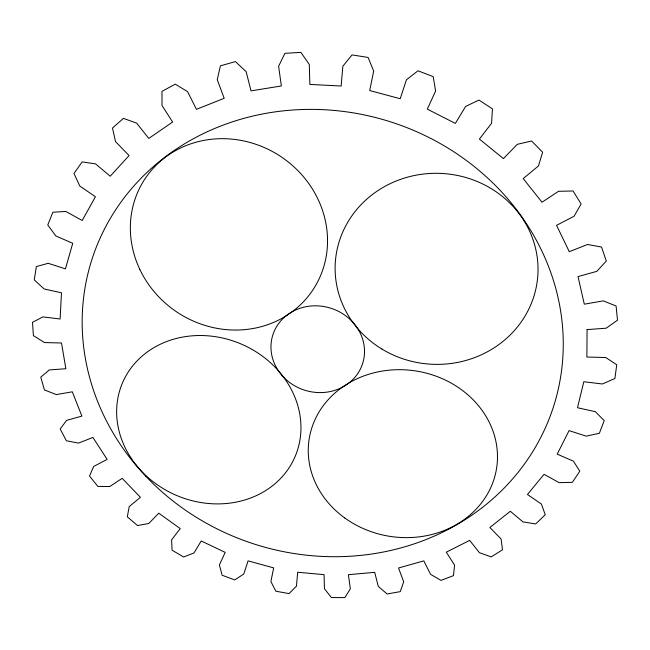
<?xml version="1.0" encoding="UTF-8"?>
<svg xmlns="http://www.w3.org/2000/svg" width="650" height="650" viewBox="0 0 650 650"><rect width="100%" height="100%" fill="white"/><g stroke="black" fill="none" stroke-linecap="round" stroke-linejoin="round"><path stroke-width="0.97" d="M587.072 329.599L586.877 357.037L605.767 357.508L616.736 364.772L614.892 378.519L602.322 383.979L583.822 381.729L577.501 407.745L595.392 411.694L604.199 420.615L599.365 433.29L586.194 436.15L569.067 430.617L557.212 454.147L573.406 461.151L579.8 471.201L572.374 482.332L559.171 482.666L544.05 474.313L527.451 494.496L541.377 504.051L545.244 514.719L535.665 523.941L522.966 521.901L510.331 511.274L489.872 527.483L501.126 539.029L502.466 549.827L491.213 556.887L479.448 552.719L469.649 540.378L446.29 552.175L454.586 565.142L453.464 575.64L441.025 580.385L430.576 574.348L423.824 560.877L398.523 567.994L403.691 581.823L400.262 591.638L387.108 593.986L378.276 586.398L374.701 572.349L348.384 574.689L350.366 588.827L344.825 597.61L331.419 597.553L324.447 588.746L324.074 574.649L297.668 572.244L296.457 586.154L289.039 593.613L275.819 591.191L270.896 581.498L273.674 567.889L248.064 560.861L243.758 574.056L234.731 579.914L222.129 575.242L219.391 565.012L225.193 552.37L201.232 540.971L193.984 552.955L183.649 557.001L172.071 550.209L171.616 539.809L180.253 528.613L158.754 513.191L148.793 523.494L137.483 525.541L127.327 516.823L129.196 506.618L140.416 497.323L122.168 478.335L109.777 486.525L97.866 486.419L89.521 476.019L93.697 466.407L107.161 459.436L92.909 437.442L78.479 443.113L66.365 440.757L60.19 428.984L66.609 420.363L81.892 416.098L72.304 391.812L56.306 394.591L44.452 389.935L40.763 377.171L49.278 369.939L65.853 368.729L61.523 342.989L44.517 342.566L33.41 335.644L32.5 322.335L42.859 316.899L60.117 319.004L61.474 292.793L44.143 288.966L34.288 279.898L36.351 266.565L48.222 263.299L65.439 268.864L72.743 243.287L55.835 235.966L47.759 224.981L52.894 212.225L65.812 211.453L82.192 220.496L95.428 196.755L79.779 186.014L73.986 173.469L82.136 161.923L95.534 163.865L110.232 176.223L129.09 155.561L115.562 141.668L112.483 128.05L123.403 118.365L136.63 123.126L148.793 138.426L172.616 122.046L162.021 105.471L161.972 91.374L175.256 84.159L187.59 91.683L196.438 109.338L224.185 98.288L217.254 79.731L220.399 65.837L235.43 61.596L246.139 71.646L251.03 90.878L281.361 85.954L278.614 66.267L284.903 53.316L300.901 52.39L309.311 64.537L309.847 84.411L341.136 86.028L342.859 66.219L352.04 54.917L368.103 57.436L373.685 71.069L369.72 90.553L400.229 98.735L406.404 79.836L417.999 70.785L433.201 76.635L435.598 91.057L427.31 109.127L455.341 123.411L465.636 106.405L478.985 100.067L492.473 108.899L491.546 123.329L479.407 139.067L503.425 158.616L517.246 144.341L531.586 140.985L542.628 152.246L538.484 165.929L523.209 178.596L542.003 202.223L558.512 191.311L573.056 190.978L581.116 203.986L574.064 216.247L556.546 225.331L569.278 251.664L587.551 244.489L601.534 247.049L606.304 261.032L596.822 271.351L578.029 276.591L584.301 304.176L603.354 300.877L616.094 306.004L617.5 320.214L606.158 328.209L587.072 329.599M344.801 518.001A94.843 83.704 8.6 0 0 496.592 468.211A94.843 83.704 8.6 0 0 367.234 374.757A94.843 83.704 8.6 0 0 344.801 518.001M381.997 349.107A101.465 95.526 2.5 0 0 537.932 273.577A101.465 95.526 2.5 0 0 389.797 183.836A101.465 95.526 2.5 0 0 381.997 349.107M139.791 269.319A100.669 93.511 33 0 0 309.985 294.036A100.669 93.511 33 0 0 237.063 139.75A100.669 93.511 33 0 0 139.791 269.319M135.858 464.644A93.844 82.314 23.1 0 0 294.06 458.9A93.844 82.314 23.1 0 0 196.495 335.579A93.844 82.314 23.1 0 0 135.858 464.644M145.697 476.157A242.247 221.829 17.1 0 0 552.281 410.353A242.247 221.829 17.1 0 0 270.173 112.629A242.247 221.829 17.1 0 0 145.697 476.157M281.864 375.31A47.125 43.022 17.1 0 0 361.684 366.161A47.125 43.022 17.1 0 0 309.684 306.134A47.125 43.022 17.1 0 0 281.864 375.31"/></g></svg>
